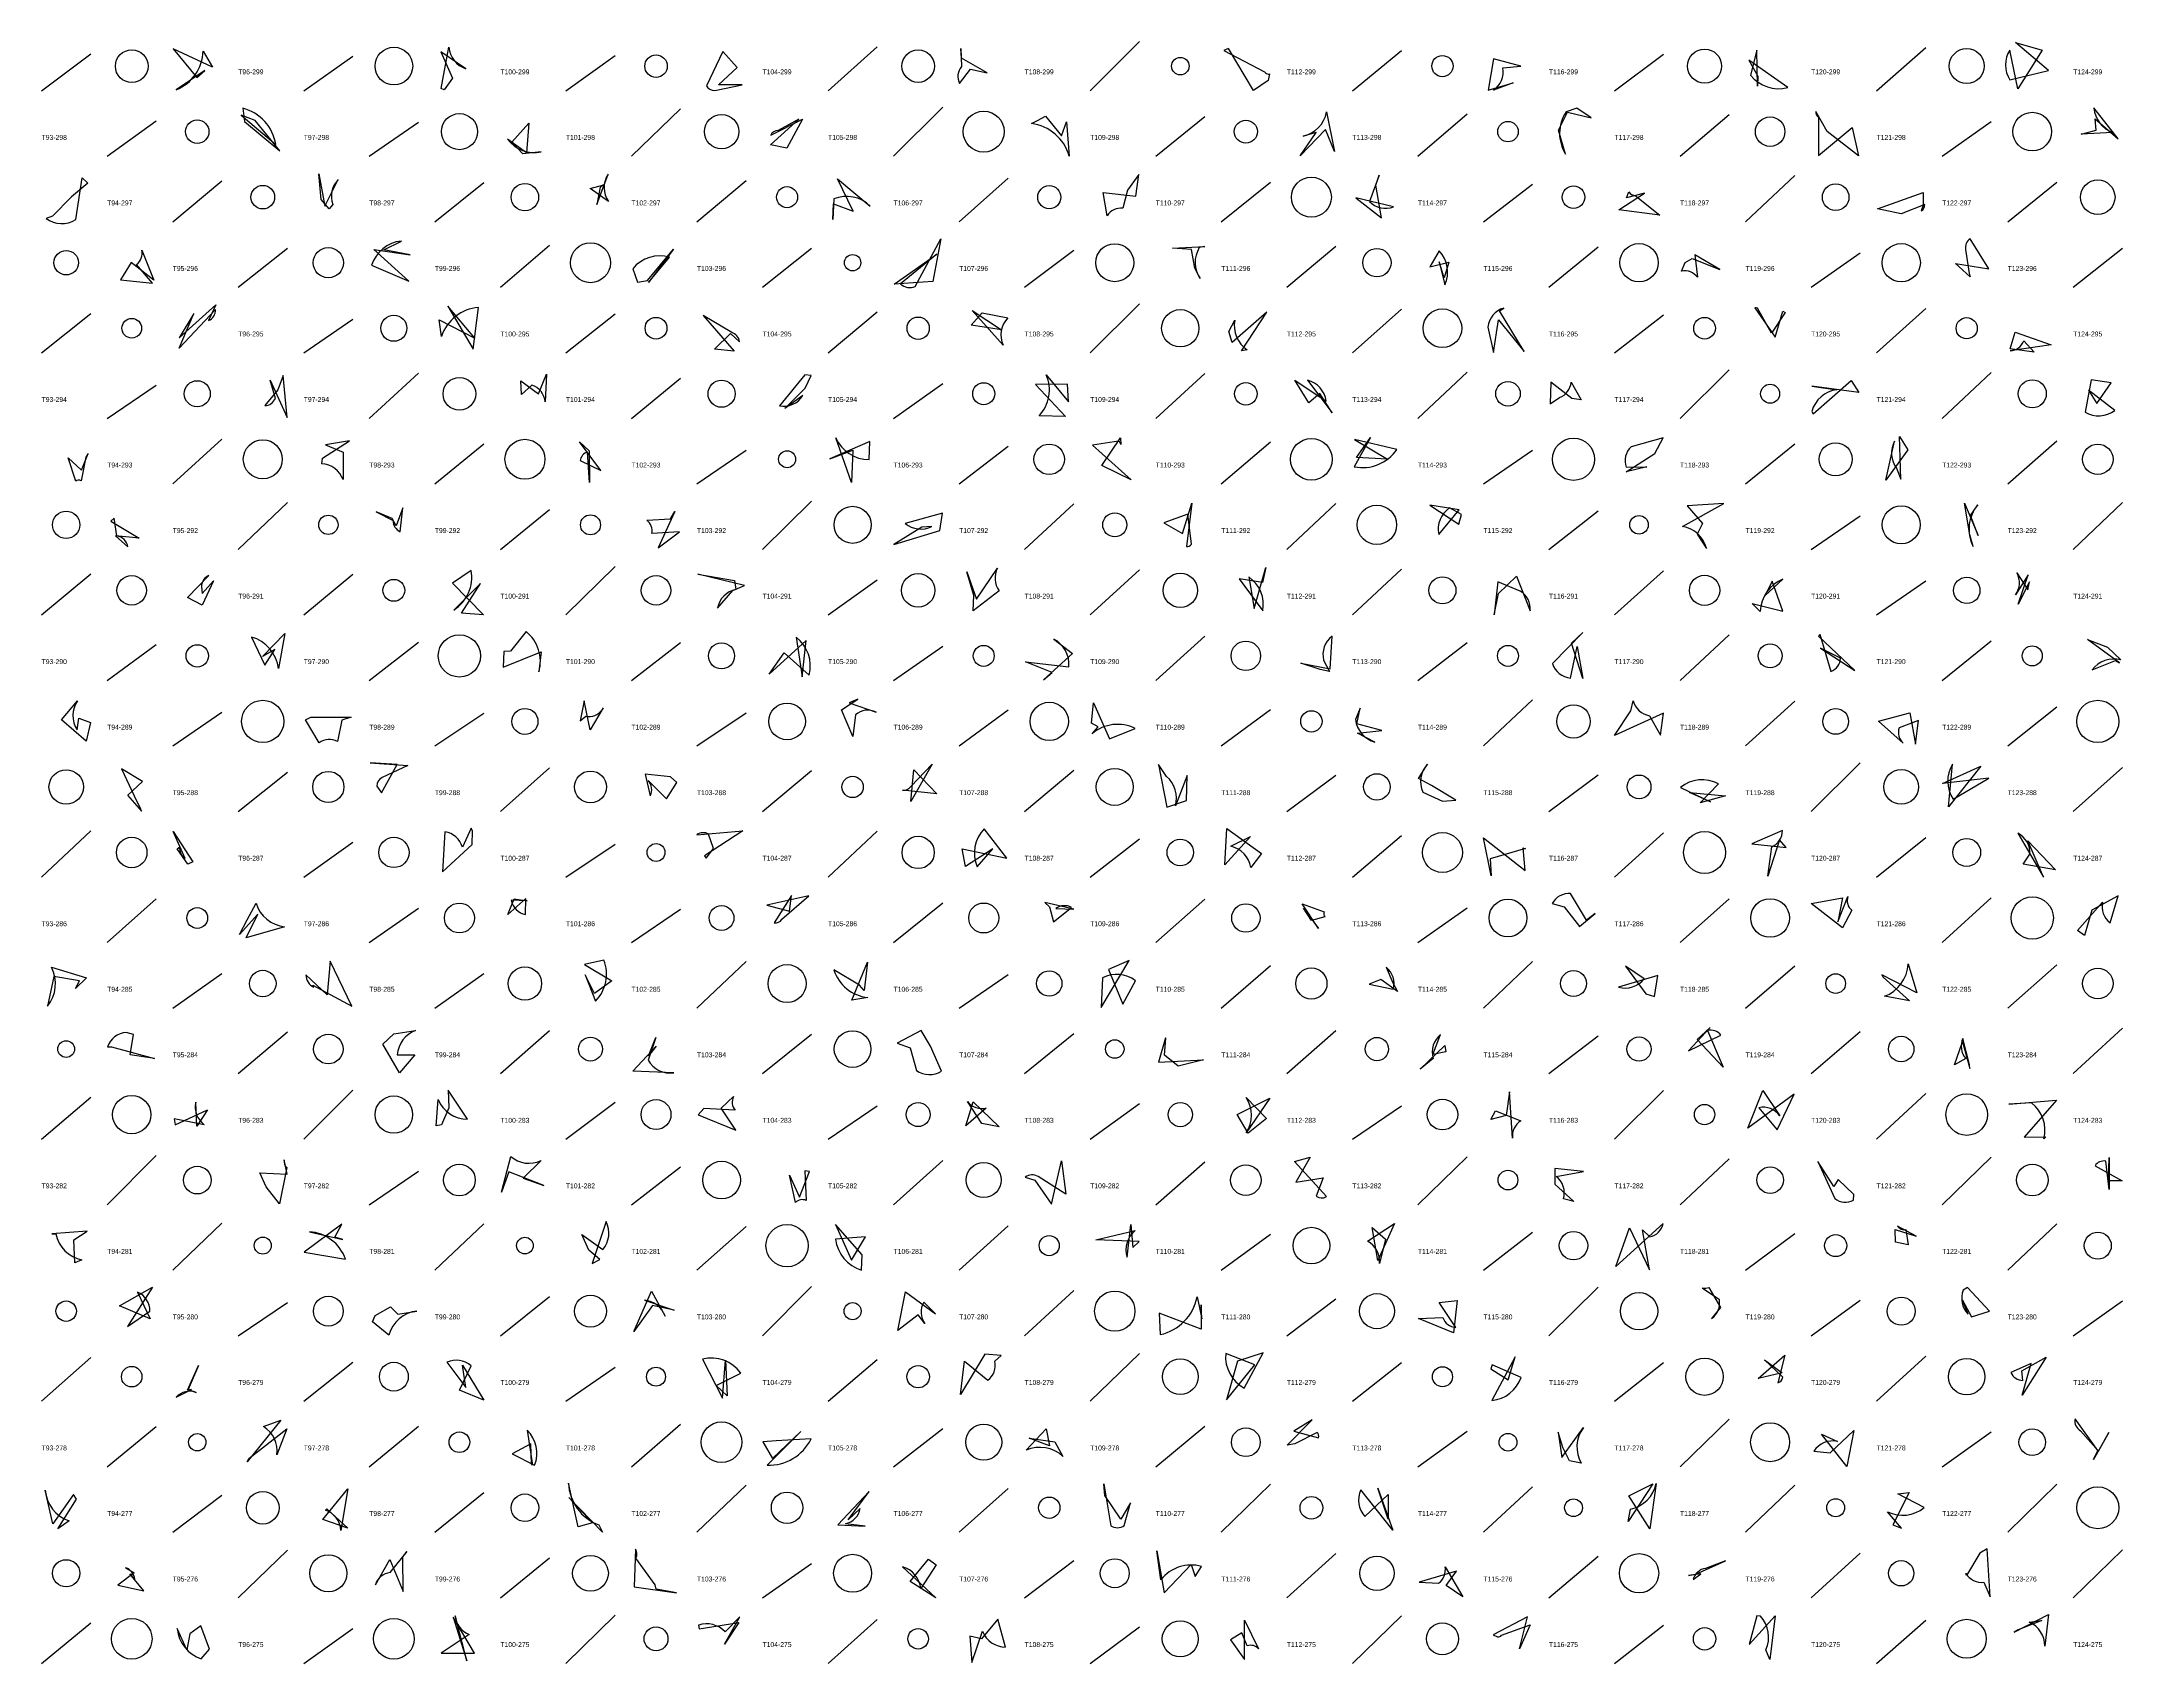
# Model space of a CAD drawing. Header units: millimetres. Extents: x -1 to 9990, y 0 to 15990.
# Drawn here: x 3720 to 4990, y 11000 to 11990 of the extents above; entities that cross this region are included whole.
import ezdxf

# ---------------------------------------------------------------- set-up
doc = ezdxf.new("R2010")
doc.units = ezdxf.units.MM
doc.layers.add('TEXT', color=3, linetype='Continuous')
doc.layers.add('WALL', color=1, linetype='Continuous')

msp = doc.modelspace()

# ---------------------------------------------------------------- linework, layer by layer
for points in [[(4941.1, 11984.8), (4926.1, 11961.2), (4921.3, 11984.8, 0.3), (4921.4, 11966.6), (4944.9, 11972.3), (4924.8, 11989.5)], [(3814.7, 11968), (3819.6, 11972.4), (3802.1, 11960.6, 0.3), (3818.6, 11984.2), (3824.3, 11974.4), (3800.3, 11985.5)], [(3965.7, 11960.6), (3963.9, 11961.3), (3968.5, 11986.6, 0.3), (3978.9, 11973.4), (3963.6, 11983.8), (3970.8, 11967.6)], [(4144.6, 11974.1), (4135.7, 11984), (4125.8, 11963, 0.3), (4130.8, 11960.2), (4147.6, 11963.6), (4133.2, 11963.6)], [(4281.5, 11979.8), (4281.1, 11985.8), (4281.4, 11974.8, 0.3), (4280.3, 11964.4), (4286.9, 11973.1), (4297.2, 11970.9)], [(4444.4, 11985.7), (4441.6, 11984.5), (4466.3, 11971.6, 0.3), (4469.5, 11970.2), (4468.7, 11966.3), (4459.7, 11960.2)], [(4603, 11960.3), (4618.2, 11964.9), (4606.2, 11960.4, 0.3), (4611.9, 11973.9), (4622.8, 11974.9), (4606.2, 11979.5)], [(4767.2, 11962.7), (4766.8, 11984.8), (4763.1, 11969.5, 0.3), (4785.8, 11961.9), (4762, 11978.7), (4767.4, 11968.8)], [(3850.3, 11941.9), (3841.7, 11945), (3862.9, 11927.1, 0.3), (3842.8, 11949.3), (3843.9, 11941.2), (3865.4, 11923.2)], [(4017.4, 11940.1), (4016, 11922), (4004.4, 11930.5, 0.3), (4025, 11922.6), (4013.7, 11921.4), (4007, 11928.5)], [(4164.9, 11926.9), (4182.1, 11942.6), (4169.6, 11935.8, 0.3), (4165, 11932.8), (4184.4, 11942.6), (4174.9, 11925)], [(4342.4, 11932.5), (4345.6, 11941), (4347.2, 11920.1, 0.3), (4324.1, 11939.9), (4327.9, 11941.9), (4332.8, 11944.5)], [(4488.2, 11920.3), (4498, 11934.4), (4490, 11932.3, 0.3), (4504.3, 11947), (4509.2, 11922.8), (4503.6, 11936.4)], [(4665.7, 11943.4), (4657.1, 11949.4), (4650.5, 11947, 0.3), (4650.2, 11921.2), (4645.8, 11936), (4651.4, 11946.9)], [(4828.9, 11920.2), (4809.8, 11935.1), (4802.8, 11947.4, 0.3), (4804.5, 11944), (4804.6, 11920.5), (4825, 11937.6)], [(4973.4, 11942.8), (4987.4, 11930.7), (4972.6, 11949.5, 0.3), (4984.2, 11934.5), (4964.8, 11933.4), (4974, 11936)], [(3738.2, 11895.2), (3726.6, 11883.5), (3722.7, 11882, 0.3), (3740.8, 11881.3), (3744.8, 11906.8), (3748.3, 11903.5)], [(3889.3, 11909.3), (3892.8, 11889.5), (3901.1, 11905.8, 0.3), (3897.8, 11890.5), (3895.5, 11887.9), (3890.7, 11893.5)], [(4060.9, 11901.2), (4058.8, 11890.6), (4065.7, 11909, 0.3), (4065.9, 11892.4), (4054.8, 11900.4), (4063.1, 11902.6)], [(4215.3, 11886.4), (4205.7, 11906.1), (4225.7, 11889.6, 0.3), (4203.5, 11893.9), (4202.9, 11881.3), (4203.3, 11891)], [(4389.7, 11908.8), (4382.8, 11899.2), (4380, 11888.2, 0.3), (4370.4, 11883.6), (4367.9, 11897.8), (4387.8, 11895.6)], [(4534.4, 11902.4), (4536.4, 11908.5), (4530.4, 11892.4, 0.3), (4545.2, 11889.1), (4522.2, 11894.6), (4537.8, 11882.3)], [(4698.3, 11897.5), (4687.3, 11894.7), (4688.8, 11898.3, 0.3), (4692.7, 11896.1), (4707.6, 11884), (4682.6, 11887.3)], [(4868.5, 11897.9), (4868.4, 11890.1), (4867.2, 11886.6, 0.3), (4869.4, 11890.5), (4855, 11884.8), (4840.6, 11887.8)], [(3768.1, 11844.5), (3787.6, 11842.6), (3777.9, 11854, 0.3), (3781.2, 11862.7), (3788.5, 11844.3), (3774.7, 11855.1)], [(3945, 11859.9), (3928.9, 11862.8), (3939.6, 11868.2, 0.3), (3921.4, 11853.4), (3944.2, 11843.7), (3922.7, 11863.1)], [(4105.6, 11863.2), (4090.4, 11843), (4103.3, 11858.4, 0.3), (4080.8, 11851.3), (4083.8, 11843.1), (4089.9, 11844.1)], [(4240.4, 11841.9), (4266.3, 11860.3), (4244.3, 11842.1, 0.3), (4253.2, 11840.4), (4268.9, 11869.5), (4264, 11843.5)], [(4410.3, 11863.8), (4430, 11864.8), (4426.6, 11864.2, 0.3), (4427.2, 11845.3), (4423.9, 11851.7), (4421.8, 11863)], [(4576.1, 11845.8), (4573, 11855.5), (4576.5, 11841.4, 0.3), (4573, 11862.3), (4567.4, 11852.4), (4578.8, 11855.4)], [(4888.1, 11854.6), (4908.5, 11851.3), (4897, 11869.5, 0.3), (4894.3, 11863.1), (4896.5, 11848.5), (4897.1, 11846.4)], [(4744.4, 11850.9), (4729, 11859.8), (4730.6, 11846.1, 0.3), (4721, 11849.9), (4723.1, 11855.1), (4727.5, 11857.6)], [(3804, 11809.1), (3826.4, 11829.2), (3821.9, 11819.7, 0.3), (3826.2, 11826.4), (3804, 11802.9), (3813, 11823.9)], [(3967.9, 11828.5), (3983.4, 11802.3), (3986.6, 11827.7, 0.3), (3964.1, 11810), (3962.6, 11820.1), (3984.5, 11809)], [(4287.3, 11816.9), (4294, 11824.4), (4309.7, 11821.4, 0.3), (4306.8, 11804.6), (4288, 11825.9), (4305.9, 11814)], [(4446.6, 11806.3), (4444.7, 11813), (4448.2, 11820, 0.3), (4455.8, 11801.8), (4452.4, 11801.2), (4467.9, 11824.9)], [(4624.8, 11800.7), (4609.8, 11825.6), (4612.4, 11827.3, 0.3), (4602.7, 11815.7), (4606.2, 11800.1), (4609.3, 11820.1)], [(4784.2, 11824.7), (4775.8, 11812), (4767.2, 11827.2, 0.3), (4765.7, 11827.4), (4778, 11809.6), (4782.8, 11825.4)], [(4130.6, 11802.2), (4140.5, 11811.7), (4146, 11806.8, 0.3), (4141.2, 11812.3), (4123.7, 11822.7), (4142.6, 11801)], [(4924.5, 11812.7), (4946.5, 11804.8), (4921.5, 11801.2, 0.3), (4929.8, 11807.3), (4936.1, 11800.3), (4921.6, 11802.4)], [(3867.4, 11786.2), (3864.2, 11777.3), (3856.2, 11767.8, 0.3), (3862.7, 11772.2), (3859.4, 11783.4), (3869.9, 11760.5)], [(4023.2, 11775), (4028.2, 11786.9), (4027.4, 11770, 0.3), (4019.2, 11780.3), (4012.8, 11774.6), (4012.4, 11782.8)], [(4189.6, 11786.1), (4185.8, 11786.5), (4170.4, 11767.6, 0.3), (4184.7, 11773.9), (4173.7, 11766.1), (4186.1, 11778.5)], [(4326.7, 11780.7), (4345, 11761.1), (4328.8, 11761.5, 0.3), (4333.2, 11786.6), (4346.8, 11770.1), (4346.1, 11780.8)], [(4493.4, 11769.5), (4485, 11783.4), (4504.1, 11770.5, 0.3), (4492.6, 11783.3), (4507.6, 11763.4), (4500.2, 11775.2)], [(4641.2, 11782), (4640.8, 11768.9), (4646.5, 11772.8, 0.3), (4653.5, 11782), (4659.6, 11771.2), (4654, 11772.2)], [(4829.2, 11775.7), (4800.4, 11779.6), (4815.7, 11777.5, 0.3), (4800.4, 11764.2), (4801.2, 11762.7), (4824.4, 11783)], [(4983.1, 11781.6), (4971, 11783.6), (4967.2, 11763.8, 0.3), (4985.4, 11764.8), (4969.3, 11777.2), (4974.4, 11769.1)], [(4215.2, 11740.5), (4214.3, 11720.9), (4204.7, 11748.2, 0.3), (4225.1, 11734.8), (4225.6, 11745.8), (4201, 11735.2)], [(4367.1, 11731.2), (4378.4, 11748), (4378.7, 11744, 0.3), (4377.3, 11746.1), (4361.4, 11743.6), (4385.1, 11722.5)], [(4522.6, 11736), (4531.1, 11748.3), (4521.2, 11730.4, 0.3), (4547.2, 11741), (4521.3, 11747.1), (4541.5, 11735.1)], [(4704.6, 11738.6), (4709.8, 11748), (4690.2, 11742.6, 0.3), (4687.1, 11730.1), (4699.7, 11730.3), (4687.1, 11727.4)], [(4859.1, 11740.8), (4845.7, 11722.2), (4851, 11746.1, 0.3), (4852.2, 11729.6), (4854.8, 11722.8), (4854, 11748.9)], [(3748.5, 11738.6), (3746.9, 11736.4), (3744.1, 11721.9, 0.3), (3740.8, 11721.6), (3736.3, 11735.8), (3744.4, 11728.3)], [(3893.2, 11743.9), (3904.1, 11739.3), (3904, 11722.6, 0.3), (3891, 11732.3), (3891.5, 11735.7), (3908, 11746.2)], [(4054.3, 11740.2), (4054.4, 11720.9), (4053.2, 11739.4, 0.3), (4048.7, 11734.2), (4061.3, 11728.1), (4048.3, 11745.7)], [(3779.6, 11686.8), (3765.1, 11688.3), (3772.7, 11681.6, 0.3), (3765.9, 11688.3), (3764.3, 11699), (3762.3, 11697.3)], [(3934, 11698.9), (3924.2, 11703), (3934.5, 11697.6, 0.3), (3938.9, 11690.8), (3940.5, 11705.3), (3936.3, 11694.4)], [(4096.3, 11681), (4109.4, 11690.7), (4092.4, 11689.7, 0.3), (4089.3, 11697.8), (4103.8, 11698.7), (4106.4, 11703.1)], [(4268.2, 11691.5), (4269.9, 11702.1), (4247.1, 11695.9, 0.3), (4263.4, 11693.9), (4257.3, 11693.6), (4240.2, 11683)], [(4416.3, 11689.8), (4422, 11708.3), (4418.7, 11681.8, 0.3), (4421.9, 11683.2), (4419.6, 11701.6), (4404.9, 11696.3)], [(4585, 11695.5), (4586.7, 11701.4), (4579.3, 11705.3, 0.3), (4572.7, 11689.1), (4585.3, 11704.2), (4567.3, 11706.9)], [(4733.7, 11695.8), (4730.4, 11689.3), (4736.2, 11680.5, 0.3), (4721.5, 11694), (4746.7, 11708), (4724.4, 11706.5)], [(4901.9, 11688.4), (4897.2, 11700.7), (4901.8, 11707.3, 0.3), (4898.9, 11681.8), (4896.9, 11688.9), (4893.7, 11708.2)], [(3817.9, 11646), (3809.1, 11650.6), (3822, 11664, 0.3), (3817.6, 11657.4), (3818, 11653), (3825, 11660.9)], [(3976.3, 11641), (3987.9, 11659.1), (3971.6, 11643, 0.3), (3982.2, 11667.2), (3970.8, 11659.4), (3989.7, 11640)], [(4120.6, 11664.8), (4143, 11661), (4143.7, 11655.6, 0.3), (4132.5, 11644.1), (4141.8, 11654.9), (4149, 11658)], [(4284.7, 11666.3), (4290.6, 11649.6), (4303.5, 11668.6, 0.3), (4304.5, 11654.7), (4288.6, 11642.4), (4289, 11651.8)], [(4465.2, 11659.7), (4450.9, 11662), (4465.3, 11642.4, 0.3), (4456.8, 11663.2), (4460, 11644), (4467.2, 11668.9)], [(4609.2, 11653), (4620.2, 11663.6), (4628.5, 11642.6, 0.3), (4622.5, 11654.5), (4608.8, 11660.1), (4606.5, 11640.1)], [(4776.2, 11660.6), (4771.9, 11651.9), (4782.8, 11661.8, 0.3), (4769, 11642.1), (4764, 11647), (4782.7, 11642.2)], [(4926.3, 11646.6), (4932.4, 11664.5), (4924.8, 11652.3, 0.3), (4925.5, 11665.6), (4932.3, 11655.4), (4933.3, 11660.1)], [(3854.9, 11614.7), (3868.4, 11628.6), (3864.6, 11607.2, 0.3), (3848.1, 11626.5), (3856.3, 11609.4), (3862.3, 11618.9)], [(4001.7, 11608.1), (4025, 11617.4), (4023.5, 11605.2, 0.3), (4015.7, 11629.9), (4006.2, 11617.8), (4002.2, 11617.7)], [(4164, 11603.9), (4173.3, 11616.8), (4188.5, 11603.2, 0.3), (4180.5, 11626.4), (4184.2, 11602.2), (4186.7, 11624.3)], [(4336.7, 11604.8), (4320.5, 11611.4), (4347, 11608.4, 0.3), (4337.8, 11625.3), (4349.2, 11616.5), (4331.4, 11600.3)], [(4488.5, 11610.6), (4506.4, 11607), (4507.6, 11627, 0.3), (4502.5, 11612.4), (4506, 11605.5), (4500.4, 11606.6)], [(4653.8, 11622.8), (4660.7, 11629.2), (4642.1, 11610.4, 0.3), (4653.2, 11601.4), (4657.3, 11620.8), (4660.6, 11601.2)], [(4804.7, 11626.8), (4805.3, 11628.2), (4812.1, 11605.5, 0.3), (4818, 11613.6), (4805.8, 11619.7), (4826.7, 11606.1)], [(4968.8, 11625.1), (4981, 11620.4), (4989.1, 11612.5, 0.3), (4971.5, 11606.4), (4985.8, 11612.2), (4988.2, 11610.7)], [(3747.2, 11563), (3732.2, 11576), (3741.9, 11587.6, 0.3), (3741.7, 11569.9), (3742.8, 11577), (3749.8, 11574.4)], [(4048.7, 11575.4), (4052.2, 11578.1), (4053.5, 11577.9, 0.3), (4062.8, 11583.3), (4054.8, 11569.8), (4051.2, 11587.5)], [(4218.2, 11588.6), (4212.8, 11586.4), (4229.4, 11580.7, 0.3), (4216.8, 11579.1), (4215.2, 11565.8), (4208.2, 11582.1)], [(4362, 11586.3), (4371.7, 11564.4), (4387.5, 11570.7, 0.3), (4361.2, 11567.5), (4364.8, 11571.7), (4360.9, 11573.9)], [(4522.8, 11573.5), (4524.7, 11583), (4521.9, 11576.1, 0.3), (4533.8, 11562.4), (4523.1, 11567.9), (4538.1, 11569.4)], [(4680.1, 11566.4), (4690, 11581.4), (4691.5, 11587.5, 0.3), (4701.3, 11578.5), (4708.1, 11566.7), (4709.9, 11580.1)], [(3909, 11577.6), (3903.3, 11575.8), (3900.5, 11562.7, 0.3), (3889.4, 11561.9), (3881, 11575.9), (3884.3, 11577.5)], [(4863.8, 11561.1), (4865.6, 11575.5), (4853.7, 11571.1, 0.3), (4856.3, 11561.7), (4841.2, 11575.1), (4860.2, 11580.2)], [(3768.8, 11546), (3778.2, 11526.2), (3780.4, 11521.9, 0.3), (3781.1, 11520.3), (3772.6, 11530), (3781.5, 11538.3)], [(3920.6, 11549.8), (3943.6, 11548.1), (3927.8, 11540.8, 0.3), (3924.7, 11535.4), (3927.4, 11531.5), (3937.1, 11548.6)], [(4252.3, 11545.5), (4266.4, 11530.7), (4245.5, 11533, 0.3), (4250.5, 11535.3), (4263.5, 11548.8), (4250.5, 11526.1)], [(4418.7, 11526.7), (4419.1, 11541.9), (4412, 11523.4, 0.3), (4406.5, 11541.4), (4401.7, 11548.7), (4406.8, 11522.7)], [(4568.4, 11535.9), (4560.3, 11540.1), (4565.8, 11549, 0.3), (4563.1, 11531.9), (4575.1, 11526.4), (4583.1, 11527)], [(4903.7, 11547.7), (4883.9, 11522.8), (4886.4, 11548.9, 0.3), (4886.8, 11527.6), (4908.5, 11540.4), (4880.3, 11537)], [(4103.8, 11541.2), (4088.3, 11542.8), (4091.5, 11529.5, 0.3), (4090.3, 11539), (4101.3, 11527.8), (4107.8, 11537.7)], [(4747.8, 11529.5), (4732.4, 11525.4), (4743.4, 11536.9, 0.3), (4720.3, 11534.7), (4738.6, 11525.9), (4725.8, 11531.7)], [(3809.3, 11487.9), (3802.8, 11497.3), (3804.3, 11498.4, 0.3), (3807.7, 11491.4), (3800.3, 11507.9), (3812.2, 11489.3)], [(3982.9, 11508), (3982.2, 11509.9), (3976.8, 11498.2, 0.3), (3966.2, 11507.6), (3964.6, 11483.2), (3982.8, 11499.9)], [(4125.6, 11491.5), (4130, 11497.4), (4127.1, 11506.2, 0.3), (4120, 11505.8), (4148, 11508.3), (4124.6, 11493)], [(4281.9, 11497.2), (4309.1, 11491.6), (4295.2, 11509.5, 0.3), (4291.1, 11486.3), (4300.6, 11497.3), (4283.9, 11486.5)], [(4443.3, 11509.6), (4464.5, 11494.3), (4458.1, 11485.9, 0.3), (4445.8, 11498.8), (4457.9, 11504.8), (4442.2, 11487.4)], [(4780.8, 11502.7), (4773.5, 11480.6), (4776.1, 11498.4, 0.3), (4782.5, 11508.4), (4763.8, 11500.2), (4784.8, 11498)], [(4949.2, 11484.3), (4929.4, 11487.8), (4933.6, 11493.9, 0.3), (4926.2, 11506.7), (4941.9, 11480), (4932.3, 11502.1)], [(4600, 11503.9), (4625.4, 11483.9), (4624.2, 11497.9, 0.3), (4625.7, 11497.4), (4604.1, 11491.2), (4604.7, 11480.8)], [(4176.4, 11459.1), (4177.7, 11468.7), (4167.1, 11452, 0.3), (4171.8, 11454.2), (4188.3, 11468.5), (4162.6, 11462.8)], [(4668.3, 11457.8), (4662.9, 11453.7), (4653.2, 11469.9, 0.3), (4642, 11463.8), (4649.2, 11461.8), (4658.7, 11449.8)], [(4819.1, 11467.4), (4816.4, 11452.6), (4822.4, 11468.1, 0.3), (4824.8, 11459.7), (4819.2, 11449), (4800, 11463.9)], [(4966.8, 11444.3), (4962.6, 11447.4), (4977.9, 11464.7, 0.3), (4982.5, 11452.1), (4987.5, 11468.5), (4971.4, 11459.7)], [(3840.8, 11444.9), (3845.5, 11453.8), (3850.9, 11464.1, 0.3), (3868.3, 11449.6), (3844.8, 11442.8), (3852, 11457.3)], [(4008.5, 11466.6), (4016.3, 11465.5), (4006.6, 11465.8, 0.3), (4015.4, 11457.1), (4015.6, 11466.9), (4004.5, 11457.2)], [(4335.2, 11461.8), (4337.7, 11452.7), (4348.5, 11461.4, 0.3), (4339, 11460.8), (4350, 11460.3), (4332.3, 11464.5)], [(4499.3, 11448.6), (4489.3, 11463.7), (4502.8, 11458.7, 0.3), (4503.2, 11455.7), (4495, 11453.4), (4490.2, 11461.1)], [(3743.2, 11416.7), (3727.5, 11419.3), (3723.6, 11401.1, 0.3), (3726, 11424.9), (3747.3, 11418.4), (3740.7, 11412)], [(3896.2, 11428.6), (3894.2, 11408.2), (3881.3, 11420.3, 0.3), (3886.2, 11412.8), (3885.6, 11414), (3909.3, 11401.1)], [(4057.4, 11408.9), (4051.8, 11420.4), (4058.1, 11404.3, 0.3), (4063.1, 11429.2), (4051.3, 11426.7), (4068.1, 11416.7)], [(4222.1, 11410.7), (4219.1, 11413.9), (4203.6, 11423.3, 0.3), (4224.2, 11406.5), (4214.6, 11404.8), (4224, 11428.1)], [(4371.1, 11423.6), (4379.9, 11402.5), (4387.6, 11416.7, 0.3), (4367.5, 11418.4), (4366.6, 11400.3), (4383.8, 11429.1)], [(4537.3, 11417.5), (4530.2, 11414.6), (4545, 11411.6, 0.3), (4540.7, 11424.9), (4544.8, 11415.5), (4547.5, 11410.1)], [(4704.4, 11407), (4706.4, 11420), (4682.5, 11412.8, 0.3), (4698.1, 11417.8), (4686.8, 11425.6), (4699.1, 11408.7)], [(4844, 11418.9), (4860, 11404.5), (4844.9, 11407.2, 0.3), (4859.2, 11427), (4864.6, 11409.4), (4843.1, 11420.3)], [(3774, 11371.5), (3776, 11383.8), (3771.6, 11385.2, 0.3), (3760.2, 11376.4), (3762.7, 11376.4), (3789, 11369.3)], [(3928.3, 11377.9), (3934.9, 11384.2), (3948.3, 11386.3, 0.3), (3937.1, 11371.5), (3947.7, 11371.4), (3938.4, 11360.4)], [(4090.5, 11370.9), (4094.8, 11382.1), (4090.2, 11368.3, 0.3), (4105.8, 11360.4), (4080.9, 11361.6), (4095.1, 11376.7)], [(4242.2, 11378.5), (4250.1, 11375.7), (4253.9, 11362, 0.3), (4269.3, 11361.5), (4262.5, 11376.7), (4256.8, 11386.3)], [(4413.7, 11364.6), (4405.3, 11371.2), (4406.2, 11381.6, 0.3), (4406, 11381.8), (4401.6, 11367), (4429.1, 11368.4)], [(4577, 11373.3), (4569.1, 11371.6), (4573.9, 11383.9, 0.3), (4569.3, 11369.3), (4561.3, 11362.7), (4576.5, 11377.1)], [(4738.4, 11388.1), (4725.2, 11373.9), (4745, 11383.4, 0.3), (4736.7, 11386.3), (4746.3, 11364), (4730.5, 11380.8)], [(4896.8, 11363.2), (4896.7, 11365.5), (4892.7, 11381.5, 0.3), (4894.5, 11369.2), (4887.6, 11365.3), (4892.4, 11379.4)], [(3821.2, 11337.9), (3814.8, 11328), (3814.1, 11342.6, 0.3), (3819.3, 11328.8), (3800.9, 11332.4), (3801.6, 11328.7)], [(3964, 11328.7), (3960.8, 11328.1), (3962, 11344.2, 0.3), (3979.9, 11332.2), (3968.2, 11349.9), (3968.5, 11339.1)], [(4143.7, 11325.5), (4134.8, 11339), (4142.3, 11346, 0.3), (4143.3, 11337.7), (4124.2, 11338.8), (4120.7, 11334.8)], [(4304.4, 11327.6), (4293.9, 11329.6), (4285.1, 11342.9, 0.3), (4296.5, 11339), (4284, 11328.1), (4288.5, 11342.7)], [(4449.7, 11335), (4469.6, 11345), (4455.2, 11323.8, 0.3), (4455.1, 11345.4), (4467.6, 11332.6), (4456.4, 11323.7)], [(4604.5, 11332), (4607.4, 11337.2), (4622.9, 11331.2, 0.3), (4617.8, 11320.6), (4616, 11348.8), (4613.9, 11334.5)], [(4761.4, 11326.7), (4770.5, 11349.6), (4780.9, 11334.3, 0.3), (4768.1, 11339.2), (4779.3, 11325.7), (4789.6, 11347.5)], [(4930, 11321.3), (4943.2, 11321.5), (4942.1, 11320.2, 0.3), (4934.6, 11342.1), (4920.7, 11341.3), (4949.8, 11343.9)], [(3853.2, 11299.5), (3869.9, 11298.7), (3868.1, 11307.3, 0.3), (3869.6, 11302.8), (3865.1, 11280.6), (3857, 11290.9)], [(4005.2, 11300), (4000.7, 11287.7), (4006.4, 11309.5, 0.3), (4024.8, 11306.9), (4014, 11296.2), (4026.6, 11291.8)], [(4342.4, 11306.7), (4345.2, 11286.4), (4328.2, 11297.2, 0.3), (4320.4, 11296.9), (4326.3, 11294.9), (4336.4, 11280.3)], [(4485.5, 11293.7), (4502.1, 11296.3), (4498, 11285.2, 0.3), (4504.2, 11284.9), (4484.7, 11306.4), (4494.3, 11309)], [(4813.9, 11291), (4804.1, 11306.3), (4814.4, 11283.8, 0.3), (4825.9, 11282.7), (4826, 11286.3), (4816.5, 11295.4)], [(4982, 11308.8), (4982, 11289.2), (4979.8, 11306.6, 0.3), (4973.3, 11303.7), (4989.8, 11294.5), (4981.5, 11294.6)], [(4188.6, 11300.2), (4185.9, 11300.6), (4186.6, 11282.6, 0.3), (4180.1, 11281.4), (4176.4, 11298.1), (4182.6, 11284.5)], [(4643.6, 11292.6), (4655.1, 11281.9), (4648.9, 11283.6, 0.3), (4644.5, 11297.3), (4661, 11300.2), (4643.6, 11302.1)], [(3903.2, 11268.2), (3880.3, 11251), (3905.5, 11246.7, 0.3), (3883.5, 11263.5), (3903.9, 11258.7), (3898.9, 11260.1)], [(4053.9, 11252.2), (4049.7, 11261.8), (4062.5, 11252.6, 0.3), (4064.6, 11269.7), (4056, 11244.2), (4060.8, 11246.5)], [(4214.4, 11246.2), (4222.9, 11260.3), (4204.6, 11258.9, 0.3), (4220.4, 11240.1), (4220.9, 11249.4), (4204.5, 11268)], [(4389.9, 11257.5), (4363.4, 11258.5), (4387.4, 11264.3, 0.3), (4382.5, 11247.9), (4384.9, 11268), (4386, 11253.8)], [(4532.2, 11266.1), (4540.2, 11259), (4536.5, 11244, 0.3), (4529.2, 11257.8), (4545.8, 11268.6), (4535.5, 11246)], [(4701.3, 11240.3), (4697.2, 11264.6), (4701.6, 11260.4, 0.3), (4709.8, 11268.5), (4680.8, 11242.3), (4689.1, 11265.9)], [(4851.3, 11264.9), (4864.2, 11260.7), (4852.7, 11266.9, 0.3), (4857.9, 11264.8), (4859.2, 11255.5), (4851.5, 11257.1)], [(3747.8, 11263.8), (3726.2, 11262.3), (3728.6, 11262.2, 0.3), (3744.6, 11246.4), (3740.2, 11244.6), (3739.7, 11258.5)], [(3787.6, 11229.6), (3772.5, 11205.6), (3786.1, 11215, 0.3), (3778.6, 11226.7), (3786.3, 11210.3), (3767.6, 11218.3)], [(4081.5, 11202.5), (4092.2, 11227.2), (4100.5, 11212, 0.3), (4087.9, 11221.7), (4106.1, 11215.7), (4092.8, 11218.5)], [(4247.2, 11226.9), (4265.5, 11213.3), (4258.4, 11220.5, 0.3), (4259.1, 11207.4), (4255, 11212.8), (4242.5, 11203.2)], [(4737.6, 11229.4), (4744.7, 11217.3), (4739.3, 11210.6, 0.3), (4744, 11221.9), (4733.6, 11229), (4735.7, 11229.1)], [(4908.8, 11215), (4895.5, 11229.5), (4892.9, 11227.8, 0.3), (4895.8, 11213.2), (4892.5, 11221.8), (4898, 11211.6)], [(3933, 11217.7), (3937.5, 11213.1), (3949.1, 11215.1, 0.3), (3931.9, 11200.4), (3922, 11208.4), (3923.6, 11212.3)], [(4427.7, 11204.1), (4402, 11213.8), (4402.8, 11200.7, 0.3), (4425.2, 11223.7), (4428.1, 11210.4), (4427.7, 11218.9)], [(4581.7, 11201.8), (4560.3, 11210.6), (4575.2, 11211.1, 0.3), (4583.2, 11205.1), (4572.9, 11220.3), (4583.9, 11221.6)], [(4443.1, 11160.9), (4460.4, 11182.3), (4442.7, 11189.1, 0.3), (4454, 11168), (4465.5, 11189.5), (4450, 11184.4)], [(3815.8, 11181.9), (3809.4, 11167.2), (3814.4, 11165.4, 0.3), (3802.1, 11162.5), (3811.4, 11167.2), (3809.1, 11166.8)], [(3990, 11160.7), (3975, 11166.8), (3982.1, 11181.6, 0.3), (3967.4, 11183.8), (3978.9, 11168.5), (3976.8, 11182.1)], [(4138.5, 11163.4), (4131.8, 11169.6), (4146.8, 11177.2, 0.3), (4123.4, 11185.8), (4135.6, 11161.9), (4137.5, 11185)], [(4280.8, 11164.2), (4283.2, 11184.5), (4297.5, 11172.9, 0.3), (4301.8, 11184.4), (4305.7, 11187.9), (4295.6, 11188.7)], [(4615.1, 11173.1), (4619.3, 11187.1), (4605.2, 11160.5, 0.3), (4623, 11174.6), (4605.3, 11182.3), (4604.6, 11179.8)], [(4767.7, 11173.9), (4784, 11188.1), (4779.8, 11171.3, 0.3), (4782.7, 11174.7), (4771.5, 11185.2), (4782.3, 11177.3)], [(4928.8, 11163.7), (4934.4, 11183.1), (4921.9, 11177.6, 0.3), (4929.3, 11172.7), (4928.6, 11178.5), (4943.5, 11186.9)], [(3846.5, 11125), (3869.6, 11143.1), (3863.5, 11127.4, 0.3), (3855.5, 11144.5), (3866, 11148.4), (3845.4, 11123)], [(4018.6, 11134), (4007.1, 11128), (4020.9, 11120.9, 0.3), (4016.4, 11142.4), (4019.6, 11120.9), (4018.9, 11121.8)], [(4166, 11125), (4183.4, 11141.5), (4162.8, 11121, 0.3), (4189.6, 11137), (4168.3, 11135.9), (4160.2, 11135.3)], [(4322.7, 11137.4), (4338.4, 11135.2), (4343.4, 11126.3, 0.3), (4320.9, 11130.1), (4333.2, 11143.2), (4335.1, 11132.8)], [(4495.4, 11148.6), (4484.2, 11141.7), (4499.3, 11137.7, 0.3), (4498.5, 11141), (4485, 11134), (4480.2, 11133.3)], [(4645.7, 11141.2), (4647.8, 11125.6), (4661, 11143.9, 0.3), (4659.7, 11122.2), (4652.5, 11123.7), (4648.4, 11131.8)], [(4821.9, 11120.2), (4806.3, 11139.9), (4816.2, 11135.5, 0.3), (4801.6, 11129.6), (4811.7, 11128.5), (4826, 11142.1)], [(4972.4, 11124.4), (4975, 11130), (4961.1, 11149.3, 0.3), (4964.4, 11141.9), (4975.4, 11129.5), (4981.8, 11140.9)], [(3739.4, 11103.1), (3726.9, 11085.2), (3722.2, 11105.7, 0.3), (3736.8, 11087), (3729.8, 11082.1), (3741.3, 11100.3)], [(3891.6, 11087.8), (3907, 11106.6), (3902.7, 11081.2, 0.3), (3893.2, 11093.6), (3894.1, 11094.4), (3906.8, 11082.5)], [(4056.2, 11085.7), (4047.5, 11083.3), (4041.6, 11110, 0.3), (4060, 11084.5), (4062.3, 11080), (4041.8, 11101.3)], [(4205.9, 11084.5), (4222.6, 11083.8), (4210.7, 11085.2, 0.3), (4219.7, 11094.6), (4212.2, 11087.7), (4225, 11105)], [(4369, 11102.5), (4368.4, 11109.7), (4372.5, 11084, 0.3), (4380.8, 11084.1), (4384.6, 11098), (4378.7, 11088.1)], [(4535.5, 11107), (4544.8, 11081.4), (4525.1, 11105.9, 0.3), (4527.7, 11089.6), (4541.8, 11103), (4541.8, 11088)], [(4703.5, 11109.7), (4688.3, 11086.6), (4689.8, 11094.2, 0.3), (4705.5, 11109.8), (4701.6, 11082.1), (4688.8, 11102.2)], [(4849.9, 11084.6), (4855.1, 11082.6), (4846.7, 11092.6, 0.3), (4869.1, 11095.2), (4853, 11103.6), (4859.9, 11104.3)], [(3940.4, 11065.1), (3943, 11068.3), (3932.6, 11055.4, 0.3), (3923.7, 11047.9), (3932.6, 11063.4), (3940.7, 11043.8)], [(4095.1, 11045.4), (4094.5, 11047.9), (4082.6, 11064.3, 0.3), (4082.5, 11069.8), (4081.6, 11046.7), (4107.6, 11043.1)], [(4261.3, 11063.7), (4265.9, 11060.1), (4256.6, 11045.7, 0.3), (4245.5, 11059), (4265.8, 11040), (4250.1, 11050)], [(4421.7, 11060.4), (4424, 11053), (4428, 11059.2, 0.3), (4403.2, 11051.1), (4400.6, 11068.7), (4405.2, 11043)], [(4729.6, 11054.5), (4747.8, 11062.6), (4735.6, 11058, 0.3), (4728, 11051.2), (4732.8, 11054.6), (4725.1, 11053.6)], [(4903, 11067.2), (4894.9, 11053.6), (4894.5, 11054.9, 0.3), (4905.5, 11049.5), (4909.3, 11040.6), (4907.4, 11069.9)], [(3782.4, 11044.3), (3773.8, 11054.7), (3776.8, 11051.4, 0.3), (3771.3, 11058.3), (3776.5, 11055.2), (3766.6, 11047.8)], [(4583.5, 11056.3), (4560.7, 11049.5), (4572.6, 11048.9, 0.3), (4576.6, 11058.9), (4587.5, 11040.6), (4577.2, 11047.6)], [(3971.1, 11028.2), (3979.5, 11001.5), (3972.5, 11029.1, 0.3), (3981, 11017.7), (3963.8, 11006.2), (3984.2, 11006.3)], [(4136.8, 11011.8), (4146.1, 11028.4), (4137.3, 11019.2, 0.3), (4120.9, 11023.3), (4121.3, 11021), (4145.6, 11025)], [(4286.6, 11016.6), (4287.7, 11000.6), (4294.2, 11019.6, 0.3), (4308.3, 11009.9), (4303.7, 11026.9), (4293.7, 11015)], [(4454.2, 11002.4), (4454.1, 11026.4), (4462.8, 11008.9, 0.3), (4455.9, 11010.7), (4452.6, 11018.7), (4445.7, 11014.4)], [(4626.9, 11028.5), (4606, 11017.5), (4608.7, 11016.3, 0.3), (4611.1, 11017.2), (4628.5, 11023.6), (4622.1, 11008.8)], [(4778.1, 11029.1), (4774.8, 11002.3), (4772.4, 11008.3, 0.3), (4769.1, 11028.9), (4766.8, 11029.1), (4762.2, 11011.5)], [(4924, 11019), (4945, 11029.8), (4942.7, 11010.5, 0.3), (4933.1, 11025.2), (4940.9, 11026.1), (4926.3, 11020.5)], [(3810.4, 11018), (3808.6, 11008.3), (3802.8, 11021.2, 0.3), (3817.4, 11002.8), (3822.5, 11008.7), (3817.2, 11023)]]:
    msp.add_lwpolyline(points, format="xyb", close=True)
for centre, radius in [((3775, 11975), 10), ((3935, 11975), 11.5), ((4095, 11975), 6.86), ((4255, 11975), 9.91), ((4415, 11975), 5.35), ((4575, 11975), 6.47), ((4735, 11975), 10.4), ((4895, 11975), 10.7), ((3815, 11935), 7.14), ((3975, 11935), 11), ((4135, 11935), 10.5), ((4295, 11935), 12.5), ((4455, 11935), 7.04), ((4615, 11935), 6.24), ((4775, 11935), 9.01), ((4935, 11935), 11.8), ((3855, 11895), 7.21), ((4015, 11895), 8.37), ((4175, 11895), 6.44), ((4335, 11895), 7.04), ((4495, 11895), 12.2), ((4655, 11895), 6.87), ((4815, 11895), 8.12), ((4975, 11895), 10.5), ((3735, 11855), 7.47), ((3895, 11855), 9.23), ((4055, 11855), 12.2), ((4375, 11855), 11.6), ((4535, 11855), 8.65), ((4695, 11855), 11.7), ((4855, 11855), 11.7), ((4215, 11855), 5.01), ((4415, 11815), 11.4), ((4575, 11815), 11.8), ((3775, 11815), 6), ((3935, 11815), 7.96), ((4095, 11815), 6.65), ((4255, 11815), 6.81), ((4735, 11815), 6.61), ((4895, 11815), 6.46), ((3815, 11775), 7.96), ((3975, 11775), 10), ((4135, 11775), 8.25), ((4295, 11775), 6.72), ((4455, 11775), 6.9), ((4615, 11775), 7.49), ((4775, 11775), 5.81), ((4935, 11775), 8.57), ((4495, 11735), 12.7), ((4655, 11735), 12.9), ((3855, 11735), 11.9), ((4015, 11735), 12.2), ((4175, 11735), 5.17), ((4335, 11735), 9.31), ((4815, 11735), 10.1), ((4975, 11735), 9.29), ((3735, 11695), 8.31), ((3895, 11695), 5.9), ((4055, 11695), 6.09), ((4215, 11695), 11.3), ((4375, 11695), 7.35), ((4535, 11695), 12), ((4695, 11695), 5.65), ((4855, 11695), 11.6), ((3775, 11655), 8.99), ((3935, 11655), 6.68), ((4095, 11655), 9.04), ((4255, 11655), 10.2), ((4415, 11655), 10.5), ((4575, 11655), 8.25), ((4735, 11655), 9.23), ((4895, 11655), 8.08), ((3815, 11615), 6.81), ((3975, 11615), 12.9), ((4135, 11615), 7.96), ((4295, 11615), 6.4), ((4455, 11615), 9), ((4615, 11615), 6.4), ((4775, 11615), 7.31), ((4935, 11615), 6.14), ((3855, 11575), 12.9), ((4015, 11575), 7.93), ((4175, 11575), 11.2), ((4335, 11575), 11.7), ((4655, 11575), 10.2), ((4815, 11575), 7.86), ((4975, 11575), 12.9), ((4495, 11575), 6.51), ((3735, 11535), 10.5), ((3895, 11535), 9.51), ((4055, 11535), 9.71), ((4375, 11535), 11.3), ((4855, 11535), 10.6), ((4215, 11535), 6.51), ((4535, 11535), 8.09), ((4695, 11535), 7.27), ((4575, 11495), 12.2), ((4735, 11495), 12.8), ((3775, 11495), 9.32), ((3935, 11495), 9.24), ((4095, 11495), 5.47), ((4255, 11495), 9.86), ((4415, 11495), 8.1), ((4895, 11495), 8.49), ((3815, 11455), 6.34), ((3975, 11455), 9.11), ((4135, 11455), 7.55), ((4295, 11455), 9.14), ((4455, 11455), 8.65), ((4615, 11455), 11.5), ((4775, 11455), 11.8), ((4935, 11455), 12.9), ((3855, 11415), 8.07), ((4015, 11415), 10.2), ((4175, 11415), 11.6), ((4335, 11415), 7.75), ((4495, 11415), 9.53), ((4655, 11415), 7.9), ((4815, 11415), 6), ((4975, 11415), 9.31), ((3735, 11375), 5.11), ((3895, 11375), 9.02), ((4055, 11375), 7.3), ((4215, 11375), 11.2), ((4375, 11375), 5.66), ((4535, 11375), 7.1), ((4695, 11375), 7.39), ((4855, 11375), 7.78), ((3775, 11335), 11.7), ((3935, 11335), 11.4), ((4095, 11335), 9.13), ((4255, 11335), 7.34), ((4415, 11335), 7.41), ((4575, 11335), 9.34), ((4735, 11335), 6.23), ((4895, 11335), 12.7), ((3815, 11295), 8.46), ((3975, 11295), 9.67), ((4135, 11295), 11.5), ((4295, 11295), 10.7), ((4455, 11295), 9.34), ((4775, 11295), 8.11), ((4935, 11295), 9.67), ((4615, 11295), 6.02), ((4175, 11255), 12.9), ((4495, 11255), 11.2), ((3855, 11255), 5.2), ((4015, 11255), 5.09), ((4335, 11255), 6.13), ((4655, 11255), 8.68), ((4815, 11255), 6.72), ((4975, 11255), 8.23), ((4375, 11215), 12.3), ((3735, 11215), 6.23), ((3895, 11215), 9.13), ((4055, 11215), 9.77), ((4215, 11215), 5.2), ((4535, 11215), 10.7), ((4695, 11215), 11.4), ((4855, 11215), 8.59), ((3775, 11175), 6.26), ((3935, 11175), 8.81), ((4095, 11175), 5.79), ((4255, 11175), 6.83), ((4415, 11175), 10.9), ((4575, 11175), 6.11), ((4735, 11175), 11.4), ((4895, 11175), 11.1), ((3815, 11135), 5.32), ((3975, 11135), 6.29), ((4135, 11135), 12.4), ((4295, 11135), 11), ((4455, 11135), 8.76), ((4615, 11135), 5.43), ((4775, 11135), 11.9), ((4935, 11135), 8.11), ((3855, 11095), 9.93), ((4015, 11095), 8.41), ((4175, 11095), 9.61), ((4335, 11095), 6.53), ((4495, 11095), 6.91), ((4655, 11095), 5.41), ((4815, 11095), 5.49), ((4975, 11095), 12.8), ((3735, 11055), 8.31), ((3895, 11055), 11.3), ((4055, 11055), 10.9), ((4215, 11055), 11.6), ((4375, 11055), 8.85), ((4535, 11055), 10.5), ((4695, 11055), 12), ((4855, 11055), 7.72), ((3775, 11015), 12.4), ((3935, 11015), 12.4), ((4415, 11015), 11), ((4575, 11015), 9.73), ((4895, 11015), 11.9), ((4095, 11015), 7.28), ((4255, 11015), 6.26), ((4735, 11015), 6.83)]:
    msp.add_circle(centre, radius)
at = {"layer": 'WALL'}
for p, q in [((4360, 11960), (4390, 11990)), ((3720, 11960), (3750, 11982.5)), ((3880, 11960), (3910, 11981.1)), ((4040, 11960), (4070, 11981.4)), ((4200, 11960), (4230, 11986.8)), ((4520, 11960), (4550, 11984.5)), ((4680, 11960), (4710, 11982.2)), ((4840, 11960), (4870, 11986.3)), ((3760, 11920), (3790, 11941.7)), ((3920, 11920), (3950, 11940.8)), ((4080, 11920), (4110, 11949)), ((4240, 11920), (4270, 11950)), ((4400, 11920), (4430, 11944.3)), ((4560, 11920), (4590, 11945.9)), ((4720, 11920), (4750, 11945.4)), ((4880, 11920), (4910, 11941.2)), ((3800, 11880), (3830, 11904.9)), ((3960, 11880), (3990, 11904)), ((4120, 11880), (4150, 11905.2)), ((4280, 11880), (4310, 11906.7)), ((4440, 11880), (4470, 11904.1)), ((4600, 11880), (4630, 11903)), ((4760, 11880), (4790, 11908.3)), ((4920, 11880), (4950, 11904.1)), ((3840, 11840), (3870, 11863.8)), ((4000, 11840), (4030, 11865.8)), ((4160, 11840), (4190, 11863.9)), ((4320, 11840), (4350, 11862.6)), ((4480, 11840), (4510, 11865)), ((4640, 11840), (4670, 11864.6)), ((4960, 11840), (4990, 11863.9)), ((4800, 11840), (4830, 11861)), ((3720, 11800), (3750, 11823.9)), ((4040, 11800), (4070, 11823.8)), ((4200, 11800), (4230, 11825.1)), ((4360, 11800), (4390, 11829.9)), ((4520, 11800), (4550, 11826.6)), ((4840, 11800), (4870, 11827)), ((3880, 11800), (3910, 11820.6)), ((4680, 11800), (4710, 11823.1)), ((3920, 11760), (3950, 11787.6)), ((4400, 11760), (4430, 11787.3)), ((4560, 11760), (4590, 11788.1)), ((4720, 11760), (4750, 11789.7)), ((4880, 11760), (4910, 11788)), ((3760, 11760), (3790, 11780.3)), ((4080, 11760), (4110, 11784.6)), ((4240, 11760), (4270, 11781.2)), ((3800, 11720), (3830, 11747.3)), ((3960, 11720), (3990, 11744.4)), ((4120, 11720), (4150, 11740.5)), ((4280, 11720), (4310, 11743.1)), ((4440, 11720), (4470, 11745.7)), ((4600, 11720), (4630, 11740.6)), ((4760, 11720), (4790, 11744.5)), ((4920, 11720), (4950, 11746.3)), ((4160, 11680), (4190, 11709.4)), ((3840, 11680), (3870, 11708.7)), ((4000, 11680), (4030, 11704.3)), ((4320, 11680), (4350, 11707.8)), ((4480, 11680), (4510, 11708)), ((4640, 11680), (4670, 11703.6)), ((4800, 11680), (4830, 11700.5)), ((4960, 11680), (4990, 11708.7)), ((3720, 11640), (3750, 11665)), ((3880, 11640), (3910, 11664.8)), ((4040, 11640), (4070, 11669.6)), ((4200, 11640), (4230, 11661.5)), ((4360, 11640), (4390, 11667.6)), ((4520, 11640), (4550, 11667.9)), ((4680, 11640), (4710, 11666.9)), ((4840, 11640), (4870, 11660.9)), ((3760, 11600), (3790, 11621.9)), ((3920, 11600), (3950, 11623.3)), ((4080, 11600), (4110, 11623.2)), ((4240, 11600), (4270, 11621)), ((4400, 11600), (4430, 11627)), ((4560, 11600), (4590, 11623.1)), ((4720, 11600), (4750, 11627.8)), ((4880, 11600), (4910, 11624.2)), ((4600, 11560), (4630, 11588.1)), ((4760, 11560), (4790, 11587.3)), ((4920, 11560), (4950, 11583.8)), ((3800, 11560), (3830, 11580.6)), ((3960, 11560), (3990, 11580)), ((4120, 11560), (4150, 11580.3)), ((4280, 11560), (4310, 11582.1)), ((4440, 11560), (4470, 11582.3)), ((4000, 11520), (4030, 11546.7)), ((4160, 11520), (4190, 11545)), ((4320, 11520), (4350, 11545.3)), ((4800, 11520), (4830, 11549.7)), ((4960, 11520), (4990, 11546.8)), ((3840, 11520), (3870, 11544)), ((4480, 11520), (4510, 11542.2)), ((4640, 11520), (4670, 11542.4)), ((3720, 11480), (3750, 11508.2)), ((4200, 11480), (4230, 11508)), ((4680, 11480), (4710, 11506.9)), ((3880, 11480), (3910, 11501.2)), ((4040, 11480), (4070, 11500.1)), ((4360, 11480), (4390, 11503.3)), ((4520, 11480), (4550, 11505.3)), ((4840, 11480), (4870, 11504.1)), ((3760, 11440), (3790, 11466.8)), ((3920, 11440), (3950, 11461)), ((4080, 11440), (4110, 11460.4)), ((4240, 11440), (4270, 11464.2)), ((4400, 11440), (4430, 11466.5)), ((4560, 11440), (4590, 11461.2)), ((4720, 11440), (4750, 11466.8)), ((4880, 11440), (4910, 11467.4)), ((3800, 11400), (3830, 11421.1)), ((3960, 11400), (3990, 11421.2)), ((4120, 11400), (4150, 11428.4)), ((4280, 11400), (4310, 11420.6)), ((4440, 11400), (4470, 11426.1)), ((4600, 11400), (4630, 11428.4)), ((4760, 11400), (4790, 11425.7)), ((4920, 11400), (4950, 11426.5)), ((3840, 11360), (3870, 11385.6)), ((4000, 11360), (4030, 11386.3)), ((4160, 11360), (4190, 11384.1)), ((4320, 11360), (4350, 11384.4)), ((4480, 11360), (4510, 11386.4)), ((4640, 11360), (4670, 11383.1)), ((4800, 11360), (4830, 11385.8)), ((4960, 11360), (4990, 11387.7)), ((3720, 11320), (3750, 11345.6)), ((3880, 11320), (3910, 11349.9)), ((4040, 11320), (4070, 11342.5)), ((4360, 11320), (4390, 11341.7)), ((4680, 11320), (4710, 11349.7)), ((4840, 11320), (4870, 11347.9)), ((4200, 11320), (4230, 11340.4)), ((4520, 11320), (4550, 11340.3)), ((3760, 11280), (3790, 11310)), ((4080, 11280), (4110, 11303.1)), ((4240, 11280), (4270, 11306.9)), ((4400, 11280), (4430, 11306.1)), ((4560, 11280), (4590, 11309.2)), ((4720, 11280), (4750, 11308)), ((4880, 11280), (4910, 11309)), ((3920, 11280), (3950, 11300.5)), ((3800, 11240), (3830, 11268.8)), ((3960, 11240), (3990, 11268.3)), ((4120, 11240), (4150, 11266.7)), ((4280, 11240), (4310, 11267)), ((4920, 11240), (4950, 11268.4)), ((4440, 11240), (4470, 11262)), ((4600, 11240), (4630, 11263.3)), ((4760, 11240), (4790, 11262.4)), ((4160, 11200), (4190, 11230)), ((4320, 11200), (4350, 11227.6)), ((4640, 11200), (4670, 11229.6)), ((3840, 11200), (3870, 11220.3)), ((4000, 11200), (4030, 11224)), ((4480, 11200), (4510, 11222.5)), ((4800, 11200), (4830, 11221.8)), ((4960, 11200), (4990, 11221.4)), ((4360, 11160), (4390, 11189.1)), ((3720, 11160), (3750, 11186.8)), ((3880, 11160), (3910, 11183.9)), ((4040, 11160), (4070, 11180.9)), ((4200, 11160), (4230, 11185.5)), ((4520, 11160), (4550, 11183.6)), ((4680, 11160), (4710, 11183.7)), ((4840, 11160), (4870, 11187.6)), ((3760, 11120), (3790, 11144.6)), ((3920, 11120), (3950, 11144.8)), ((4080, 11120), (4110, 11146.1)), ((4240, 11120), (4270, 11143.3)), ((4400, 11120), (4430, 11144.9)), ((4560, 11120), (4590, 11141.8)), ((4720, 11120), (4750, 11149)), ((4880, 11120), (4910, 11141.3)), ((3800, 11080), (3830, 11102.7)), ((3960, 11080), (3990, 11104.4)), ((4120, 11080), (4150, 11108.7)), ((4280, 11080), (4310, 11106.7)), ((4440, 11080), (4470, 11109.5)), ((4600, 11080), (4630, 11107.7)), ((4760, 11080), (4790, 11108.8)), ((4920, 11080), (4950, 11109.4)), ((3840, 11040), (3870, 11069.1)), ((4000, 11040), (4030, 11064.5)), ((4320, 11040), (4350, 11062.9)), ((4480, 11040), (4510, 11067.1)), ((4640, 11040), (4670, 11065.5)), ((4800, 11040), (4830, 11067.2)), ((4960, 11040), (4990, 11069.3)), ((4160, 11040), (4190, 11060.9)), ((3720, 11000), (3750, 11024.7)), ((4040, 11000), (4070, 11029.5)), ((4200, 11000), (4230, 11026.8)), ((4520, 11000), (4550, 11029)), ((4840, 11000), (4870, 11026.3)), ((3880, 11000), (3910, 11021.2)), ((4360, 11000), (4390, 11022.3)), ((4680, 11000), (4710, 11023.4))]:
    msp.add_line(p, q, dxfattribs=at)

# ---------------------------------------------------------------- texts
at = {"layer": 'TEXT'}
for s, p in [('T96-299', (3840, 11970)), ('T100-299', (4000, 11970)), ('T104-299', (4160, 11970)), ('T108-299', (4320, 11970)), ('T112-299', (4480, 11970)), ('T116-299', (4640, 11970)), ('T120-299', (4800, 11970)), ('T124-299', (4960, 11970)), ('T93-298', (3720, 11930)), ('T97-298', (3880, 11930)), ('T101-298', (4040, 11930)), ('T105-298', (4200, 11930)), ('T109-298', (4360, 11930)), ('T113-298', (4520, 11930)), ('T117-298', (4680, 11930)), ('T121-298', (4840, 11930)), ('T94-297', (3760, 11890)), ('T98-297', (3920, 11890)), ('T102-297', (4080, 11890)), ('T106-297', (4240, 11890)), ('T110-297', (4400, 11890)), ('T114-297', (4560, 11890)), ('T118-297', (4720, 11890)), ('T122-297', (4880, 11890)), ('T95-296', (3800, 11850)), ('T99-296', (3960, 11850)), ('T103-296', (4120, 11850)), ('T107-296', (4280, 11850)), ('T111-296', (4440, 11850)), ('T115-296', (4600, 11850)), ('T119-296', (4760, 11850)), ('T123-296', (4920, 11850)), ('T96-295', (3840, 11810)), ('T100-295', (4000, 11810)), ('T104-295', (4160, 11810)), ('T108-295', (4320, 11810)), ('T112-295', (4480, 11810)), ('T116-295', (4640, 11810)), ('T120-295', (4800, 11810)), ('T124-295', (4960, 11810)), ('T93-294', (3720, 11770)), ('T97-294', (3880, 11770)), ('T101-294', (4040, 11770)), ('T105-294', (4200, 11770)), ('T109-294', (4360, 11770)), ('T113-294', (4520, 11770)), ('T117-294', (4680, 11770)), ('T121-294', (4840, 11770)), ('T94-293', (3760, 11730)), ('T98-293', (3920, 11730)), ('T102-293', (4080, 11730)), ('T106-293', (4240, 11730)), ('T110-293', (4400, 11730)), ('T114-293', (4560, 11730)), ('T118-293', (4720, 11730)), ('T122-293', (4880, 11730)), ('T95-292', (3800, 11690)), ('T99-292', (3960, 11690)), ('T103-292', (4120, 11690)), ('T107-292', (4280, 11690)), ('T111-292', (4440, 11690)), ('T115-292', (4600, 11690)), ('T119-292', (4760, 11690)), ('T123-292', (4920, 11690)), ('T96-291', (3840, 11650)), ('T100-291', (4000, 11650)), ('T104-291', (4160, 11650)), ('T108-291', (4320, 11650)), ('T112-291', (4480, 11650)), ('T116-291', (4640, 11650)), ('T120-291', (4800, 11650)), ('T124-291', (4960, 11650)), ('T93-290', (3720, 11610)), ('T97-290', (3880, 11610)), ('T101-290', (4040, 11610)), ('T105-290', (4200, 11610)), ('T109-290', (4360, 11610)), ('T113-290', (4520, 11610)), ('T117-290', (4680, 11610)), ('T121-290', (4840, 11610)), ('T94-289', (3760, 11570)), ('T98-289', (3920, 11570)), ('T102-289', (4080, 11570)), ('T106-289', (4240, 11570)), ('T110-289', (4400, 11570)), ('T114-289', (4560, 11570)), ('T118-289', (4720, 11570)), ('T122-289', (4880, 11570)), ('T95-288', (3800, 11530)), ('T99-288', (3960, 11530)), ('T103-288', (4120, 11530)), ('T107-288', (4280, 11530)), ('T111-288', (4440, 11530)), ('T115-288', (4600, 11530)), ('T119-288', (4760, 11530)), ('T123-288', (4920, 11530)), ('T96-287', (3840, 11490)), ('T100-287', (4000, 11490)), ('T104-287', (4160, 11490)), ('T108-287', (4320, 11490)), ('T112-287', (4480, 11490)), ('T116-287', (4640, 11490)), ('T120-287', (4800, 11490)), ('T124-287', (4960, 11490)), ('T93-286', (3720, 11450)), ('T97-286', (3880, 11450)), ('T101-286', (4040, 11450)), ('T105-286', (4200, 11450)), ('T109-286', (4360, 11450)), ('T113-286', (4520, 11450)), ('T117-286', (4680, 11450)), ('T121-286', (4840, 11450)), ('T94-285', (3760, 11410)), ('T98-285', (3920, 11410)), ('T102-285', (4080, 11410)), ('T106-285', (4240, 11410)), ('T110-285', (4400, 11410)), ('T114-285', (4560, 11410)), ('T118-285', (4720, 11410)), ('T122-285', (4880, 11410)), ('T95-284', (3800, 11370)), ('T99-284', (3960, 11370)), ('T103-284', (4120, 11370)), ('T107-284', (4280, 11370)), ('T111-284', (4440, 11370)), ('T115-284', (4600, 11370)), ('T119-284', (4760, 11370)), ('T123-284', (4920, 11370)), ('T96-283', (3840, 11330)), ('T100-283', (4000, 11330)), ('T104-283', (4160, 11330)), ('T108-283', (4320, 11330)), ('T112-283', (4480, 11330)), ('T116-283', (4640, 11330)), ('T120-283', (4800, 11330)), ('T124-283', (4960, 11330)), ('T93-282', (3720, 11290)), ('T97-282', (3880, 11290)), ('T101-282', (4040, 11290)), ('T105-282', (4200, 11290)), ('T109-282', (4360, 11290)), ('T113-282', (4520, 11290)), ('T117-282', (4680, 11290)), ('T121-282', (4840, 11290)), ('T94-281', (3760, 11250)), ('T98-281', (3920, 11250)), ('T102-281', (4080, 11250)), ('T106-281', (4240, 11250)), ('T110-281', (4400, 11250)), ('T114-281', (4560, 11250)), ('T118-281', (4720, 11250)), ('T122-281', (4880, 11250)), ('T95-280', (3800, 11210)), ('T99-280', (3960, 11210)), ('T103-280', (4120, 11210)), ('T107-280', (4280, 11210)), ('T111-280', (4440, 11210)), ('T115-280', (4600, 11210)), ('T119-280', (4760, 11210)), ('T123-280', (4920, 11210)), ('T96-279', (3840, 11170)), ('T100-279', (4000, 11170)), ('T104-279', (4160, 11170)), ('T108-279', (4320, 11170)), ('T112-279', (4480, 11170)), ('T116-279', (4640, 11170)), ('T120-279', (4800, 11170)), ('T124-279', (4960, 11170)), ('T93-278', (3720, 11130)), ('T97-278', (3880, 11130)), ('T101-278', (4040, 11130)), ('T105-278', (4200, 11130)), ('T109-278', (4360, 11130)), ('T113-278', (4520, 11130)), ('T117-278', (4680, 11130)), ('T121-278', (4840, 11130)), ('T94-277', (3760, 11090)), ('T98-277', (3920, 11090)), ('T102-277', (4080, 11090)), ('T106-277', (4240, 11090)), ('T110-277', (4400, 11090)), ('T114-277', (4560, 11090)), ('T118-277', (4720, 11090)), ('T122-277', (4880, 11090)), ('T95-276', (3800, 11050)), ('T99-276', (3960, 11050)), ('T103-276', (4120, 11050)), ('T107-276', (4280, 11050)), ('T111-276', (4440, 11050)), ('T115-276', (4600, 11050)), ('T119-276', (4760, 11050)), ('T123-276', (4920, 11050)), ('T96-275', (3840, 11010)), ('T100-275', (4000, 11010)), ('T104-275', (4160, 11010)), ('T108-275', (4320, 11010)), ('T112-275', (4480, 11010)), ('T116-275', (4640, 11010)), ('T120-275', (4800, 11010)), ('T124-275', (4960, 11010))]:
    msp.add_text(s, height=3, dxfattribs=at).set_placement(p)

doc.saveas('drawing.dxf')
